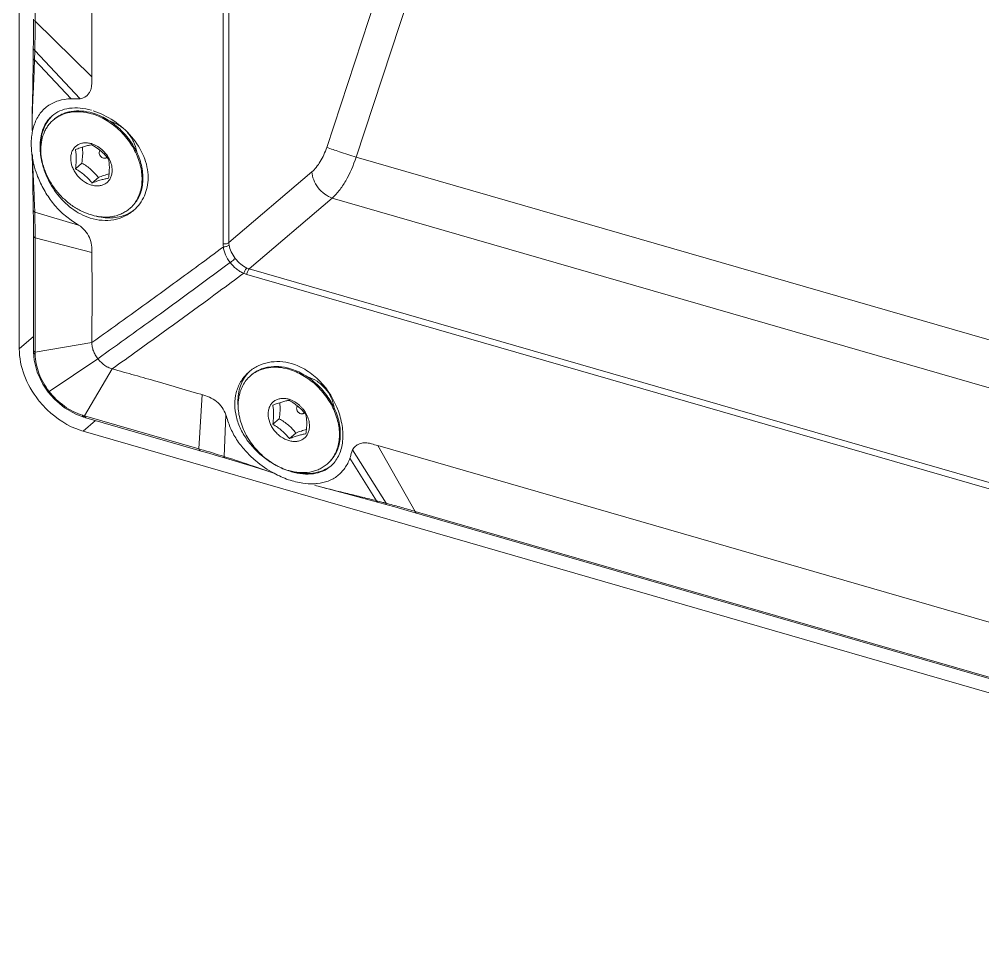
# Model space of a CAD drawing. Header units: millimetres. Extents: x 0 to 4009, y 0 to 2835.
# Drawn here: x 2733 to 2814.8, y 1894.9 to 1974 of the extents above; entities that cross this region are included whole.
import ezdxf

# ---------------------------------------------------------------- set-up
doc = ezdxf.new("R2010")
doc.units = ezdxf.units.MM
doc.layers.get('0').update_dxf_attribs({"lineweight": 13})

msp = doc.modelspace()

# ---------------------------------------------------------------- linework, layer by layer
for p, q in [((2733.001, 2053.836), (2733.001, 1946.038)), ((2750.318, 2035.166), (2750.318, 1954.952)), ((2750.811, 2035.278), (2750.811, 1955.063)), ((2780.577, 2028.342), (2759.115, 1963.148)), ((2761.612, 1962.319), (2783.106, 2027.612)), ((2734.342, 2025.129), (2734.342, 1973.857)), ((2739.154, 1969.141), (2739.154, 2024.872)), ((2739.154, 1969.141), (2734.342, 1973.857)), ((2734.198, 1972.186), (2734.192, 1971.446)), ((2734.192, 1971.446), (2734.186, 1970.737)), ((2734.32, 1971.384), (2734.323, 1971.545)), ((2734.32, 1971.384), (2734.324, 1971.545)), ((2738.178, 1967.285), (2734.32, 1971.384)), ((2734.301, 1970.733), (2734.297, 1970.583)), ((2737.397, 1967.285), (2734.297, 1970.583)), ((2734.089, 1964.958), (2734.095, 1965.257)), ((2734.089, 1964.581), (2734.092, 1965.044)), ((2734.093, 1965.176), (2734.094, 1965.259)), ((2734.11, 1962.571), (2734.156, 1960.386)), ((2737.769, 1961.343), (2738.316, 1961.816)), ((2761.612, 1962.319), (2879.468, 1928.297)), ((2757.861, 1961.077), (2750.811, 1955.063)), ((2734.156, 1960.386), (2734.192, 1957.802)), ((2739.722, 1960.598), (2739.176, 1960.125)), ((2752.54, 1952.834), (2759.59, 1958.848)), ((2879.468, 1924.243), (2759.59, 1958.848)), ((2734.316, 1957.636), (2734.309, 1957.807)), ((2734.316, 1957.636), (2734.31, 1957.806)), ((2738.046, 1956.551), (2734.316, 1957.636)), ((2734.204, 1955.647), (2734.2, 1945.942)), ((2734.205, 1955.644), (2734.204, 1955.647)), ((2734.342, 1955.471), (2734.341, 1955.647)), ((2734.346, 1955.473), (2734.341, 1945.769)), ((2734.346, 1955.473), (2739.177, 1954.213)), ((2750.907, 1953.372), (2750.525, 1953.089)), ((2752.54, 1952.834), (2877.793, 1916.676)), ((2752.321, 1952.37), (2877.573, 1916.213)), ((2733.001, 1946.038), (2734.201, 1947.077)), ((2739.165, 1946.574), (2734.341, 1945.769)), ((2734.342, 1945.769), (2734.343, 1945.711)), ((2734.343, 1945.711), (2734.344, 1945.65)), ((2735.545, 1942.418), (2739.67, 1945.203)), ((2738.55, 1940.345), (2740.894, 1944.345)), ((2748.537, 1942.152), (2748.255, 1937.549)), ((2739.471, 1939.955), (2738.424, 1939.049)), ((2748.255, 1937.549), (2738.55, 1940.345)), ((2738.651, 1940.192), (2748.356, 1937.395)), ((2750.547, 1940.442), (2750.41, 1936.895)), ((2754.536, 1939.638), (2755.082, 1940.111)), ((2738.424, 1939.049), (2891.261, 1894.929)), ((2756.488, 1938.893), (2755.942, 1938.42)), ((2748.388, 1937.506), (2748.252, 1937.545)), ((2748.356, 1937.395), (2748.354, 1937.396)), ((2761.318, 1937.463), (2764.16, 1932.93)), ((2766.638, 1932.238), (2763.458, 1937.821)), ((2864.227, 1908.731), (2763.458, 1937.821)), ((2750.541, 1936.853), (2750.41, 1936.895)), ((2750.541, 1936.852), (2750.41, 1936.895)), ((2750.51, 1936.759), (2752.862, 1936.043)), ((2761.09, 1936.752), (2763.353, 1933.139)), ((2752.862, 1936.043), (2754.647, 1935.484)), ((2754.624, 1935.498), (2752.911, 1936.073)), ((2758.094, 1934.45), (2758.396, 1934.375)), ((2758.396, 1934.375), (2761.146, 1933.644)), ((2761.146, 1933.644), (2763.444, 1933.017)), ((2763.468, 1933.11), (2763.353, 1933.139)), ((2763.445, 1933.017), (2764.256, 1932.792)), ((2764.284, 1932.897), (2764.16, 1932.93)), ((2764.284, 1932.897), (2764.16, 1932.93)), ((2765.939, 1932.315), (2863.05, 1904.282)), ((2766.638, 1932.238), (2862.948, 1904.435))]:
    msp.add_line(p, q)
for points in [[(2734.201, 1974.031), (2734.201, 1973.23), (2734.198, 1972.186)], [(2734.186, 1970.737), (2734.15, 1968.19), (2734.108, 1966.135), (2734.094, 1965.175)], [(2734.192, 1957.802), (2734.198, 1957.119), (2734.201, 1956.184), (2734.2, 1955.643)], [(2734.201, 1945.944), (2734.201, 1945.889), (2734.202, 1945.765)], [(2734.202, 1945.765), (2734.256, 1945.093), (2734.525, 1944.051), (2735.01, 1943.034), (2735.462, 1942.371)], [(2735.462, 1942.371), (2735.983, 1941.777), (2736.855, 1941.039), (2737.819, 1940.488), (2738.474, 1940.245)], [(2738.474, 1940.245), (2738.599, 1940.208), (2738.653, 1940.192)], [(2748.353, 1937.391), (2748.893, 1937.236), (2749.827, 1936.963), (2750.51, 1936.759)], [(2764.256, 1932.792), (2764.895, 1932.613), (2765.939, 1932.315)]]:
    msp.add_lwpolyline(points)
for centre, radius, start, end in [((2612.617, 1974.538), 121.744, 358.20922, 358.39033), ((2657.545, 1973.268), 76.798, 358.39579, 358.59456), ((2737.475, 1963.881), 2.574, 130.90575, 135.58159), ((2737.897, 1963.67), 3.01, 134.31065, 138.30589), ((2737.711, 1963.35), 2.796, 128.87051, 130.89384), ((2740.043, 1962.965), 2.499, 73.89687, 75.00681), ((2739.949, 1963.439), 5.931, 176.10647, 180.23106), ((2738.574, 1961.539), 2.008, 71.76499, 73.89106), ((2739.472, 1963.264), 4.668, 180.0139, 182.96284), ((2741.541, 1963.458), 6.798, 195.92247, 196.64897), ((2740.551, 1960.07), 2.797, 310.89415, 312.91566), ((2740.903, 1960.198), 2.997, 302.67455, 305.42196), ((2675.373, 1955.918), 58.968, 0.28144, 1.6691), ((2740.748, 1962.003), 4.848, 255.32404, 260.51967), ((2632.683, 1955.605), 101.658, 0.02342, 0.33948), ((2236.601, 2648.783), 863.53, 306.333078, 306.507311), ((2752.05, 1954.951), 1.732, 179.99284, 188.53657), ((2752.147, 1955.052), 1.336, 179.54361, 188.44258), ((2258.537, 2618.387), 827.45, 306.007528, 306.482949), ((2262.278, 2613.896), 820.212, 306.169219, 306.332011), ((2752.933, 1954.237), 1.457, 245.88784, 254.37674), ((2244.714, 2638.011), 852.869, 306.327667, 306.504078), ((2752.849, 1954.2), 1.904, 245.8038, 253.89926), ((2333.339, 2515.514), 700.257, 305.468809, 306.004874), ((2748.434, 1945.868), 14.092, 180.88464, 181.13649), ((2754.775, 1941.495), 3.439, 130.91355, 133.63894), ((2754.664, 1941.964), 3.012, 135.11287, 138.30559), ((2754.477, 1941.645), 2.796, 128.87051, 130.89384), ((2756.809, 1941.26), 2.499, 73.89687, 75.00681), ((2756.238, 1941.559), 4.668, 180.0138, 182.9613), ((2755.34, 1939.834), 2.008, 71.76499, 73.89106), ((2744.226, 1959.302), 19.787, 252.7879, 252.97008), ((2740.756, 1947.941), 7.908, 252.89559, 253.80677), ((2740.132, 1944.963), 6.156, 251.56441, 253.8888), ((2698.526, 1774.882), 170.118, 71.35591, 72.19635), ((2758.881, 1943.361), 8.955, 229.55, 241.76035), ((2758.352, 1942.66), 7.409, 235.45651, 240.97617), ((2758.192, 1942.378), 7.085, 240.9986, 243.88632), ((2758.044, 1942.072), 6.745, 243.87241, 250.00629), ((2757.856, 1941.579), 6.218, 250.08211, 251.62726), ((2757.771, 1941.322), 5.947, 251.62129, 253.88726), ((2757.514, 1940.298), 4.847, 255.33468, 260.51439), ((2757.317, 1938.366), 2.797, 310.89415, 312.91566), ((2757.669, 1938.493), 2.997, 302.67486, 305.42216), ((2728.239, 1795.798), 141.759, 75.43318, 75.61046), ((2742.458, 1850.56), 85.181, 75.24025, 75.42587)]:
    msp.add_arc(centre, radius, start, end)
for points, knots in [([(2734.342, 1973.857), (2734.304, 1973.877), (2734.238, 1973.921), (2734.201, 1973.997), (2734.202, 1974.031)], [0, 0, 0, 0, 0.55688, 1, 1, 1, 1]), ([(2734.324, 1971.545), (2734.332, 1971.93), (2734.345, 1972.701), (2734.34, 1973.472), (2734.342, 1973.857)], [0, 0, 0, 0, 0.499927, 1, 1, 1, 1]), ([(2734.32, 1971.384), (2734.285, 1971.403), (2734.226, 1971.446), (2734.193, 1971.516), (2734.194, 1971.548)], [0, 0, 0, 0, 0.557096, 1, 1, 1, 1]), ([(2734.094, 1965.259), (2734.1, 1965.701), (2734.125, 1966.585), (2734.188, 1967.912), (2734.251, 1969.245), (2734.282, 1970.136), (2734.297, 1970.583)], [0, 0, 0, 0, 0.248966, 0.497777, 0.748258, 1, 1, 1, 1]), ([(2734.297, 1970.583), (2734.281, 1970.593), (2734.229, 1970.629), (2734.185, 1970.691), (2734.186, 1970.737)], [0, 0, 0, 0, 0.292866, 1, 1, 1, 1]), ([(2739.153, 1969.141), (2739.153, 1969.035), (2739.159, 1968.823), (2739.163, 1968.51), (2739.126, 1968.206), (2739.032, 1967.928), (2738.885, 1967.686), (2738.622, 1967.426), (2738.357, 1967.316), (2738.177, 1967.285)], [0, 0, 0, 0, 0.136598, 0.272368, 0.403411, 0.528218, 0.648059, 0.765037, 1, 1, 1, 1]), ([(2734.247, 1964.995), (2734.357, 1965.33), (2734.586, 1965.809), (2735.024, 1966.341), (2735.535, 1966.781), (2736.332, 1967.163), (2737.033, 1967.272), (2737.397, 1967.285)], [0, 0, 0, 0, 0.254175, 0.375322, 0.494859, 0.738059, 1, 1, 1, 1]), ([(2737.397, 1967.285), (2737.461, 1967.288), (2737.721, 1967.281), (2737.985, 1967.251), (2738.177, 1967.285)], [0, 0, 0, 0, 0.248843, 1, 1, 1, 1]), ([(2739.133, 1966.299), (2738.817, 1966.39), (2738.195, 1966.515), (2737.28, 1966.508), (2736.456, 1966.29), (2735.988, 1965.999), (2735.789, 1965.827)], [0, 0, 0, 0, 0.280658, 0.537996, 0.774861, 1, 1, 1, 1]), ([(2739.206, 1966.075), (2738.908, 1966.161), (2738.313, 1966.273), (2737.565, 1966.245), (2737.011, 1966.116), (2736.626, 1965.97), (2736.271, 1965.776), (2736.056, 1965.615), (2735.955, 1965.528)], [0, 0, 0, 0, 0.270674, 0.525063, 0.647129, 0.766407, 0.883714, 1, 1, 1, 1]), ([(2735.956, 1965.527), (2736.057, 1965.608), (2736.27, 1965.757), (2736.621, 1965.936), (2736.998, 1966.068), (2737.539, 1966.184), (2738.265, 1966.204), (2738.842, 1966.093), (2739.131, 1966.01)], [0, 0, 0, 0, 0.11616, 0.233513, 0.352928, 0.47515, 0.729682, 1, 1, 1, 1]), ([(2739.131, 1966.01), (2739.549, 1965.889), (2740.162, 1965.62), (2740.908, 1965.128), (2741.442, 1964.686), (2741.929, 1964.186), (2742.361, 1963.637), (2742.73, 1963.05), (2743.028, 1962.436), (2743.249, 1961.808), (2743.389, 1961.177), (2743.444, 1960.556), (2743.415, 1959.958), (2743.299, 1959.392), (2743.1, 1958.872), (2742.821, 1958.409), (2742.584, 1958.142), (2742.455, 1958.022)], [0, 0, 0, 0, 0.128198, 0.195122, 0.263233, 0.33197, 0.400742, 0.468955, 0.536044, 0.601509, 0.664945, 0.726076, 0.784789, 0.841157, 0.895462, 0.94819, 1, 1, 1, 1]), ([(2742.456, 1958.021), (2742.591, 1958.137), (2742.839, 1958.398), (2743.135, 1958.857), (2743.349, 1959.375), (2743.479, 1959.941), (2743.521, 1960.543), (2743.475, 1961.169), (2743.343, 1961.806), (2743.127, 1962.443), (2742.832, 1963.065), (2742.465, 1963.662), (2742.031, 1964.22), (2741.541, 1964.729), (2741.003, 1965.179), (2740.249, 1965.679), (2739.628, 1965.953), (2739.206, 1966.075)], [0, 0, 0, 0, 0.05183, 0.104458, 0.158586, 0.214743, 0.27325, 0.33421, 0.397528, 0.46294, 0.53004, 0.598324, 0.667217, 0.736111, 0.804397, 0.871501, 1, 1, 1, 1]), ([(2743.945, 1960.579), (2743.945, 1961.19), (2743.66, 1962.465), (2742.599, 1964.131), (2741.097, 1965.46), (2739.892, 1966.061), (2739.273, 1966.257)], [0, 0, 0, 0, 0.235476, 0.488882, 0.74984, 1, 1, 1, 1]), ([(2735.636, 1965.683), (2735.493, 1965.537), (2735.235, 1965.202), (2734.962, 1964.613), (2734.799, 1963.944), (2734.765, 1963.472), (2734.765, 1963.229)], [0, 0, 0, 0, 0.229604, 0.470007, 0.726322, 1, 1, 1, 1]), ([(2734.804, 1963.263), (2734.804, 1963.712), (2734.904, 1964.383), (2735.265, 1965.176), (2735.512, 1965.518), (2735.649, 1965.672)], [0, 0, 0, 0, 0.517737, 0.76218, 1, 1, 1, 1]), ([(2736.091, 1959.546), (2735.718, 1960.026), (2735.26, 1960.819), (2734.918, 1961.95), (2734.809, 1962.78), (2734.852, 1963.576), (2735.015, 1964.195), (2735.22, 1964.641), (2735.406, 1964.946), (2735.625, 1965.223), (2735.792, 1965.387), (2735.88, 1965.463)], [0, 0, 0, 0, 0.280864, 0.415451, 0.543982, 0.665862, 0.781397, 0.83725, 0.892091, 0.946227, 1, 1, 1, 1]), ([(2741.857, 1964.745), (2741.773, 1964.818), (2741.434, 1965.081), (2741.041, 1965.278), (2740.736, 1965.366)], [0, 0, 0, 0, 0.259055, 1, 1, 1, 1]), ([(2734.031, 1963.842), (2734.038, 1963.944), (2734.075, 1964.334), (2734.157, 1964.72), (2734.247, 1964.995)], [0, 0, 0, 0, 0.260009, 1, 1, 1, 1]), ([(2742.977, 1962.784), (2742.935, 1963.081), (2742.743, 1963.677), (2742.392, 1964.192), (2742.182, 1964.427)], [0, 0, 0, 0, 0.486921, 1, 1, 1, 1]), ([(2734.074, 1962.581), (2734.065, 1962.651), (2734.033, 1962.928), (2734.018, 1963.208), (2734.017, 1963.416)], [0, 0, 0, 0, 0.254947, 1, 1, 1, 1]), ([(2739.131, 1963.468), (2739.019, 1963.5), (2738.796, 1963.544), (2738.463, 1963.541), (2738.153, 1963.467), (2737.881, 1963.323), (2737.658, 1963.115), (2737.494, 1962.853), (2737.394, 1962.547), (2737.373, 1962.329), (2737.373, 1962.217)], [0, 0, 0, 0, 0.136999, 0.266428, 0.389247, 0.50766, 0.62481, 0.744133, 0.86857, 1, 1, 1, 1]), ([(2740.108, 1962.889), (2739.976, 1963.015), (2739.693, 1963.236), (2739.368, 1963.391), (2739.202, 1963.446)], [0, 0, 0, 0, 0.51137, 1, 1, 1, 1]), ([(2734.744, 1960.252), (2734.658, 1960.442), (2734.351, 1961.191), (2734.15, 1961.984), (2734.074, 1962.581)], [0, 0, 0, 0, 0.257074, 1, 1, 1, 1]), ([(2734.765, 1963.229), (2734.765, 1963.096), (2734.786, 1962.544), (2734.889, 1961.996), (2735.005, 1961.593)], [0, 0, 0, 0, 0.240035, 1, 1, 1, 1]), ([(2739.176, 1963.372), (2739.077, 1963.357), (2738.865, 1963.318), (2738.529, 1963.231), (2738.159, 1963.112), (2737.902, 1963.017), (2737.769, 1962.966)], [0, 0, 0, 0, 0.204428, 0.440769, 0.709115, 1, 1, 1, 1]), ([(2737.769, 1962.966), (2737.792, 1962.849), (2737.83, 1962.6), (2737.842, 1962.349), (2737.842, 1962.217)], [0, 0, 0, 0, 0.477229, 1, 1, 1, 1]), ([(2738.388, 1962.69), (2738.388, 1962.62), (2738.381, 1962.327), (2738.348, 1962.036), (2738.316, 1961.816)], [0, 0, 0, 0, 0.239407, 1, 1, 1, 1]), ([(2738.358, 1963.175), (2738.363, 1963.136), (2738.381, 1962.975), (2738.388, 1962.813), (2738.388, 1962.69)], [0, 0, 0, 0, 0.239252, 1, 1, 1, 1]), ([(2740.173, 1962.62), (2740.1, 1962.693), (2739.947, 1962.835), (2739.621, 1963.096), (2739.356, 1963.266), (2739.176, 1963.372)], [0, 0, 0, 0, 0.247812, 0.4982, 1, 1, 1, 1]), ([(2739.794, 1962.69), (2739.794, 1962.728), (2739.804, 1962.785), (2739.838, 1962.85), (2739.861, 1962.878), (2739.873, 1962.89)], [0, 0, 0, 0, 0.51828, 0.762133, 1, 1, 1, 1]), ([(2740.146, 1962.237), (2740.098, 1962.251), (2740.004, 1962.298), (2739.892, 1962.407), (2739.815, 1962.541), (2739.794, 1962.642), (2739.794, 1962.69)], [0, 0, 0, 0, 0.246106, 0.505616, 0.761983, 1, 1, 1, 1]), ([(2740.638, 1962.18), (2740.605, 1962.245), (2740.458, 1962.503), (2740.269, 1962.735), (2740.108, 1962.889)], [0, 0, 0, 0, 0.24806, 1, 1, 1, 1]), ([(2740.582, 1962.154), (2740.551, 1962.195), (2740.421, 1962.356), (2740.283, 1962.51), (2740.173, 1962.62)], [0, 0, 0, 0, 0.246665, 1, 1, 1, 1]), ([(2759.115, 1963.148), (2758.977, 1962.729), (2758.715, 1962.137), (2758.252, 1961.465), (2757.994, 1961.191), (2757.861, 1961.077)], [0, 0, 0, 0, 0.540908, 0.784966, 1, 1, 1, 1]), ([(2759.115, 1963.148), (2759.475, 1963.024), (2760.307, 1962.747), (2761.14, 1962.472), (2761.612, 1962.319)], [0, 0, 0, 0, 0.434347, 1, 1, 1, 1]), ([(2734.31, 1957.806), (2734.286, 1958.582), (2734.224, 1960.144), (2734.139, 1961.706), (2734.114, 1962.492)], [0, 0, 0, 0, 0.496726, 1, 1, 1, 1]), ([(2737.373, 1962.217), (2737.373, 1961.976), (2737.45, 1961.604), (2737.662, 1961.148), (2737.881, 1960.819), (2738.147, 1960.524), (2738.543, 1960.197), (2738.891, 1960.021), (2739.131, 1959.952)], [0, 0, 0, 0, 0.237649, 0.364578, 0.494405, 0.625031, 0.754273, 1, 1, 1, 1]), ([(2737.842, 1962.217), (2737.842, 1962.147), (2737.835, 1961.854), (2737.802, 1961.563), (2737.769, 1961.343)], [0, 0, 0, 0, 0.239411, 1, 1, 1, 1]), ([(2739.722, 1960.598), (2739.628, 1960.717), (2739.43, 1960.953), (2739.095, 1961.278), (2738.72, 1961.567), (2738.452, 1961.735), (2738.316, 1961.816)], [0, 0, 0, 0, 0.243221, 0.492743, 0.746206, 1, 1, 1, 1]), ([(2740.446, 1962.319), (2740.431, 1962.298), (2740.392, 1962.261), (2740.318, 1962.228), (2740.233, 1962.219), (2740.175, 1962.229), (2740.146, 1962.237)], [0, 0, 0, 0, 0.235089, 0.474254, 0.727492, 1, 1, 1, 1]), ([(2740.654, 1961.405), (2740.654, 1961.537), (2740.642, 1961.788), (2740.605, 1962.037), (2740.582, 1962.154)], [0, 0, 0, 0, 0.52277, 1, 1, 1, 1]), ([(2740.889, 1961.202), (2740.889, 1961.366), (2740.841, 1961.706), (2740.718, 1962.024), (2740.638, 1962.18)], [0, 0, 0, 0, 0.484404, 1, 1, 1, 1]), ([(2761.612, 1962.319), (2761.39, 1961.62), (2760.969, 1960.632), (2760.222, 1959.503), (2759.806, 1959.041), (2759.59, 1958.848)], [0, 0, 0, 0, 0.542438, 0.786152, 1, 1, 1, 1]), ([(2735.029, 1961.51), (2735.087, 1961.315), (2735.36, 1960.532), (2735.769, 1959.797), (2736.142, 1959.296)], [0, 0, 0, 0, 0.246118, 1, 1, 1, 1]), ([(2737.769, 1961.343), (2737.906, 1961.262), (2738.174, 1961.094), (2738.549, 1960.805), (2738.884, 1960.48), (2739.082, 1960.244), (2739.176, 1960.125)], [0, 0, 0, 0, 0.253794, 0.507257, 0.756779, 1, 1, 1, 1]), ([(2739.131, 1959.952), (2739.243, 1959.92), (2739.466, 1959.876), (2739.8, 1959.879), (2740.109, 1959.953), (2740.381, 1960.097), (2740.604, 1960.304), (2740.768, 1960.567), (2740.868, 1960.873), (2740.889, 1961.091), (2740.889, 1961.202)], [0, 0, 0, 0, 0.136999, 0.266428, 0.389247, 0.50766, 0.62481, 0.744133, 0.86857, 1, 1, 1, 1]), ([(2740.582, 1960.531), (2740.593, 1960.606), (2740.632, 1960.896), (2740.654, 1961.188), (2740.654, 1961.405)], [0, 0, 0, 0, 0.258897, 1, 1, 1, 1]), ([(2759.59, 1958.848), (2759.36, 1958.924), (2758.911, 1959.167), (2758.366, 1959.704), (2757.984, 1960.357), (2757.869, 1960.844), (2757.861, 1961.077)], [0, 0, 0, 0, 0.245051, 0.506087, 0.76378, 1, 1, 1, 1]), ([(2738.046, 1956.551), (2737.702, 1956.773), (2737.187, 1957.113), (2736.552, 1957.645), (2736.114, 1958.1), (2735.714, 1958.597), (2735.229, 1959.3), (2734.92, 1959.864), (2734.744, 1960.252)], [0, 0, 0, 0, 0.243675, 0.366779, 0.491914, 0.61877, 0.746339, 1, 1, 1, 1]), ([(2739.176, 1960.125), (2739.309, 1960.175), (2739.565, 1960.27), (2739.935, 1960.39), (2740.271, 1960.476), (2740.483, 1960.516), (2740.582, 1960.531)], [0, 0, 0, 0, 0.290885, 0.559231, 0.795572, 1, 1, 1, 1]), ([(2740.629, 1960.9), (2740.483, 1960.861), (2740.178, 1960.767), (2739.879, 1960.658), (2739.722, 1960.598)], [0, 0, 0, 0, 0.473383, 1, 1, 1, 1]), ([(2742.728, 1957.814), (2742.919, 1957.979), (2743.268, 1958.356), (2743.655, 1959.027), (2743.893, 1959.78), (2743.945, 1960.31), (2743.945, 1960.579)], [0, 0, 0, 0, 0.24395, 0.490034, 0.74135, 1, 1, 1, 1]), ([(2739.131, 1957.41), (2738.843, 1957.493), (2738.27, 1957.717), (2737.604, 1958.114), (2737.1, 1958.498), (2736.617, 1958.927), (2736.29, 1959.29), (2736.091, 1959.546)], [0, 0, 0, 0, 0.238382, 0.486774, 0.61384, 0.74211, 1, 1, 1, 1]), ([(2736.142, 1959.296), (2736.513, 1958.797), (2737.369, 1957.915), (2738.46, 1957.33), (2739.023, 1957.153)], [0, 0, 0, 0, 0.513031, 1, 1, 1, 1]), ([(2734.316, 1957.636), (2734.282, 1957.655), (2734.224, 1957.699), (2734.193, 1957.77), (2734.192, 1957.802)], [0, 0, 0, 0, 0.546824, 1, 1, 1, 1]), ([(2739.023, 1957.153), (2739.352, 1957.049), (2740.021, 1956.916), (2741.024, 1956.965), (2741.953, 1957.259), (2742.491, 1957.609), (2742.728, 1957.814)], [0, 0, 0, 0, 0.263477, 0.516139, 0.760507, 1, 1, 1, 1]), ([(2742.382, 1957.956), (2742.281, 1957.869), (2742.066, 1957.709), (2741.711, 1957.514), (2741.325, 1957.369), (2740.772, 1957.24), (2740.024, 1957.212), (2739.429, 1957.324), (2739.131, 1957.41)], [0, 0, 0, 0, 0.116286, 0.233593, 0.352869, 0.474934, 0.729324, 1, 1, 1, 1]), ([(2742.521, 1957.675), (2742.344, 1957.561), (2741.958, 1957.368), (2741.098, 1957.133), (2740.403, 1957.146), (2739.949, 1957.221)], [0, 0, 0, 0, 0.237254, 0.481438, 1, 1, 1, 1]), ([(2738.046, 1956.551), (2738.244, 1956.424), (2738.601, 1956.105), (2738.989, 1955.515), (2739.159, 1954.856), (2739.173, 1954.421), (2739.173, 1954.211)], [0, 0, 0, 0, 0.259773, 0.520991, 0.767396, 1, 1, 1, 1]), ([(2734.346, 1955.473), (2734.307, 1955.493), (2734.242, 1955.536), (2734.205, 1955.61), (2734.204, 1955.644)], [0, 0, 0, 0, 0.565856, 1, 1, 1, 1]), ([(2750.318, 1954.952), (2750.411, 1954.945), (2750.549, 1954.953), (2750.713, 1955.004), (2750.783, 1955.041), (2750.811, 1955.063)], [0, 0, 0, 0, 0.54462, 0.793634, 1, 1, 1, 1]), ([(2750.337, 1954.694), (2750.43, 1954.698), (2750.603, 1954.728), (2750.764, 1954.804), (2750.825, 1954.856)], [0, 0, 0, 0, 0.539164, 1, 1, 1, 1]), ([(2750.337, 1954.694), (2750.348, 1954.58), (2750.394, 1954.349), (2750.558, 1953.892), (2750.753, 1953.57), (2750.907, 1953.372)], [0, 0, 0, 0, 0.235791, 0.482476, 1, 1, 1, 1]), ([(2751.351, 1953.722), (2751.217, 1953.894), (2750.991, 1954.252), (2750.855, 1954.656), (2750.825, 1954.856)], [0, 0, 0, 0, 0.518893, 1, 1, 1, 1]), ([(2739.165, 1946.574), (2739.167, 1947.209), (2739.179, 1948.48), (2739.19, 1951.026), (2739.173, 1952.937), (2739.177, 1954.213)], [0, 0, 0, 0, 0.249381, 0.499104, 1, 1, 1, 1]), ([(2750.907, 1953.372), (2750.945, 1953.4), (2751.095, 1953.514), (2751.243, 1953.63), (2751.351, 1953.722)], [0, 0, 0, 0, 0.252171, 1, 1, 1, 1]), ([(2752.337, 1952.907), (2752.147, 1952.992), (2751.783, 1953.233), (2751.486, 1953.548), (2751.351, 1953.722)], [0, 0, 0, 0, 0.486394, 1, 1, 1, 1]), ([(2750.907, 1953.372), (2751.063, 1953.171), (2751.331, 1952.898), (2751.74, 1952.615), (2751.958, 1952.506), (2752.069, 1952.463)], [0, 0, 0, 0, 0.512074, 0.76057, 1, 1, 1, 1]), ([(2752.069, 1952.463), (2752.097, 1952.553), (2752.17, 1952.712), (2752.276, 1952.855), (2752.337, 1952.907)], [0, 0, 0, 0, 0.539822, 1, 1, 1, 1]), ([(2752.54, 1952.834), (2752.514, 1952.809), (2752.465, 1952.746), (2752.38, 1952.595), (2752.338, 1952.462), (2752.321, 1952.37)], [0, 0, 0, 0, 0.207267, 0.458147, 1, 1, 1, 1]), ([(2746.344, 1951.757), (2745.728, 1951.307), (2743.343, 1949.568), (2740.947, 1947.843), (2739.163, 1946.574)], [0, 0, 0, 0, 0.258366, 1, 1, 1, 1]), ([(2740.894, 1944.343), (2741.621, 1944.86), (2744.655, 1947.029), (2747.67, 1949.223), (2749.955, 1950.904)], [0, 0, 0, 0, 0.239344, 1, 1, 1, 1]), ([(2739.67, 1945.203), (2739.591, 1945.306), (2739.449, 1945.52), (2739.286, 1945.864), (2739.186, 1946.218), (2739.166, 1946.457), (2739.163, 1946.573)], [0, 0, 0, 0, 0.261644, 0.518205, 0.764656, 1, 1, 1, 1]), ([(2733.001, 1946.038), (2733.001, 1945.287), (2733.324, 1943.723), (2734.115, 1942.351), (2734.613, 1941.714)], [0, 0, 0, 0, 0.481433, 1, 1, 1, 1]), ([(2734.231, 1945.855), (2734.226, 1945.862), (2734.209, 1945.888), (2734.2, 1945.919), (2734.2, 1945.942)], [0, 0, 0, 0, 0.269564, 1, 1, 1, 1]), ([(2734.345, 1945.588), (2734.306, 1945.608), (2734.24, 1945.653), (2734.202, 1945.73), (2734.202, 1945.765)], [0, 0, 0, 0, 0.554883, 1, 1, 1, 1]), ([(2734.341, 1945.768), (2734.33, 1945.774), (2734.289, 1945.797), (2734.251, 1945.828), (2734.231, 1945.855)], [0, 0, 0, 0, 0.277855, 1, 1, 1, 1]), ([(2735.545, 1942.417), (2735.181, 1942.886), (2734.602, 1943.893), (2734.355, 1945.037), (2734.345, 1945.588)], [0, 0, 0, 0, 0.518131, 1, 1, 1, 1]), ([(2739.67, 1945.203), (2739.724, 1945.135), (2739.949, 1944.874), (2740.223, 1944.654), (2740.448, 1944.529)], [0, 0, 0, 0, 0.253406, 1, 1, 1, 1]), ([(2756.121, 1944.789), (2755.8, 1944.882), (2755.148, 1944.995), (2754.175, 1944.932), (2753.276, 1944.636), (2752.753, 1944.294), (2752.523, 1944.094)], [0, 0, 0, 0, 0.262823, 0.515481, 0.760085, 1, 1, 1, 1]), ([(2755.972, 1944.37), (2755.674, 1944.456), (2755.079, 1944.568), (2754.331, 1944.54), (2753.777, 1944.411), (2753.392, 1944.266), (2753.037, 1944.071), (2752.822, 1943.911), (2752.721, 1943.824)], [0, 0, 0, 0, 0.270674, 0.525063, 0.647129, 0.766407, 0.883714, 1, 1, 1, 1]), ([(2759.462, 1936.082), (2759.595, 1936.197), (2759.841, 1936.459), (2760.235, 1937.097), (2760.511, 1938.086), (2760.491, 1939.401), (2760.03, 1941.265), (2758.969, 1943), (2757.452, 1944.253), (2756.569, 1944.659), (2756.121, 1944.789)], [0, 0, 0, 0, 0.04866, 0.09875, 0.206495, 0.327279, 0.459226, 0.735136, 0.870734, 1, 1, 1, 1]), ([(2740.448, 1944.529), (2740.484, 1944.51), (2740.627, 1944.436), (2740.778, 1944.378), (2740.892, 1944.342)], [0, 0, 0, 0, 0.254955, 1, 1, 1, 1]), ([(2748.537, 1942.152), (2747.26, 1942.516), (2745.353, 1943.082), (2742.804, 1943.808), (2741.53, 1944.164), (2740.894, 1944.345)], [0, 0, 0, 0, 0.500791, 0.750548, 1, 1, 1, 1]), ([(2752.402, 1943.984), (2752.169, 1943.763), (2751.761, 1943.245), (2751.384, 1942.319), (2751.264, 1941.293), (2751.406, 1940.225), (2751.797, 1939.171), (2752.616, 1937.84), (2753.496, 1937.008), (2754.151, 1936.557)], [0, 0, 0, 0, 0.11087, 0.223783, 0.340798, 0.463348, 0.591929, 0.725818, 1, 1, 1, 1]), ([(2751.57, 1941.558), (2751.57, 1942.007), (2751.67, 1942.678), (2752.031, 1943.471), (2752.278, 1943.814), (2752.415, 1943.968)], [0, 0, 0, 0, 0.517737, 0.76218, 1, 1, 1, 1]), ([(2755.897, 1935.705), (2755.474, 1935.827), (2754.854, 1936.101), (2754.1, 1936.601), (2753.562, 1937.051), (2753.072, 1937.56), (2752.638, 1938.118), (2752.271, 1938.715), (2751.976, 1939.337), (2751.76, 1939.974), (2751.628, 1940.611), (2751.582, 1941.237), (2751.624, 1941.839), (2751.754, 1942.405), (2751.968, 1942.923), (2752.264, 1943.382), (2752.512, 1943.643), (2752.647, 1943.759)], [0, 0, 0, 0, 0.128499, 0.195602, 0.263889, 0.332782, 0.401676, 0.46996, 0.537062, 0.602473, 0.665792, 0.726752, 0.785258, 0.841415, 0.895542, 0.94817, 1, 1, 1, 1]), ([(2752.722, 1943.822), (2752.823, 1943.903), (2753.037, 1944.052), (2753.387, 1944.231), (2753.765, 1944.364), (2754.305, 1944.48), (2755.031, 1944.499), (2755.608, 1944.389), (2755.897, 1944.305)], [0, 0, 0, 0, 0.11616, 0.233513, 0.352928, 0.47515, 0.729682, 1, 1, 1, 1]), ([(2755.897, 1944.305), (2756.315, 1944.185), (2756.928, 1943.915), (2757.674, 1943.424), (2758.208, 1942.982), (2758.695, 1942.482), (2759.128, 1941.933), (2759.496, 1941.345), (2759.794, 1940.732), (2760.015, 1940.103), (2760.155, 1939.473), (2760.211, 1938.852), (2760.181, 1938.253), (2760.065, 1937.688), (2759.866, 1937.168), (2759.587, 1936.704), (2759.35, 1936.437), (2759.221, 1936.318)], [0, 0, 0, 0, 0.128198, 0.195122, 0.263233, 0.33197, 0.400742, 0.468955, 0.536044, 0.601509, 0.664945, 0.726076, 0.784789, 0.841157, 0.895462, 0.94819, 1, 1, 1, 1]), ([(2759.223, 1936.317), (2759.357, 1936.433), (2759.605, 1936.693), (2759.901, 1937.152), (2760.115, 1937.67), (2760.245, 1938.236), (2760.287, 1938.838), (2760.241, 1939.464), (2760.109, 1940.102), (2759.893, 1940.738), (2759.598, 1941.361), (2759.231, 1941.957), (2758.797, 1942.516), (2758.307, 1943.024), (2757.769, 1943.474), (2757.015, 1943.974), (2756.395, 1944.248), (2755.972, 1944.37)], [0, 0, 0, 0, 0.05183, 0.104458, 0.158586, 0.214743, 0.27325, 0.33421, 0.397528, 0.46294, 0.53004, 0.598324, 0.667217, 0.736111, 0.804397, 0.871501, 1, 1, 1, 1]), ([(2759.744, 1941.08), (2759.66, 1941.666), (2759.225, 1942.524), (2758.33, 1943.316), (2757.781, 1943.581), (2757.502, 1943.661)], [0, 0, 0, 0, 0.497684, 0.755531, 1, 1, 1, 1]), ([(2735.462, 1942.371), (2735.464, 1942.369), (2735.475, 1942.375), (2735.489, 1942.381), (2735.515, 1942.398), (2735.534, 1942.41), (2735.544, 1942.417)], [0, 0, 0, 0, 0.081621, 0.284387, 0.596002, 1, 1, 1, 1]), ([(2738.37, 1940.401), (2737.825, 1940.569), (2736.765, 1941.116), (2735.912, 1941.943), (2735.545, 1942.417)], [0, 0, 0, 0, 0.487203, 1, 1, 1, 1]), ([(2750.547, 1940.442), (2750.477, 1940.662), (2750.257, 1941.085), (2749.778, 1941.607), (2749.172, 1941.95), (2748.744, 1942.088), (2748.533, 1942.148)], [0, 0, 0, 0, 0.251566, 0.511055, 0.761396, 1, 1, 1, 1]), ([(2734.613, 1941.714), (2734.849, 1941.413), (2735.84, 1940.31), (2737.142, 1939.47), (2738.186, 1939.123)], [0, 0, 0, 0, 0.258358, 1, 1, 1, 1]), ([(2755.897, 1941.763), (2755.785, 1941.795), (2755.562, 1941.839), (2755.229, 1941.836), (2754.92, 1941.762), (2754.647, 1941.619), (2754.424, 1941.411), (2754.26, 1941.148), (2754.16, 1940.843), (2754.139, 1940.624), (2754.139, 1940.513)], [0, 0, 0, 0, 0.136999, 0.266428, 0.389247, 0.50766, 0.62481, 0.744133, 0.86857, 1, 1, 1, 1]), ([(2755.942, 1941.668), (2755.843, 1941.653), (2755.631, 1941.614), (2755.295, 1941.527), (2754.925, 1941.407), (2754.668, 1941.313), (2754.536, 1941.262)], [0, 0, 0, 0, 0.204428, 0.440769, 0.709115, 1, 1, 1, 1]), ([(2755.124, 1941.47), (2755.129, 1941.432), (2755.147, 1941.271), (2755.154, 1941.109), (2755.154, 1940.986)], [0, 0, 0, 0, 0.239252, 1, 1, 1, 1]), ([(2757.348, 1940.45), (2757.255, 1940.569), (2757.056, 1940.805), (2756.721, 1941.13), (2756.347, 1941.419), (2756.078, 1941.588), (2755.942, 1941.668)], [0, 0, 0, 0, 0.243221, 0.492743, 0.746206, 1, 1, 1, 1]), ([(2757.404, 1940.475), (2757.329, 1940.623), (2757.193, 1940.834), (2756.976, 1941.087), (2756.739, 1941.317), (2756.411, 1941.557), (2756.117, 1941.692), (2755.968, 1941.741)], [0, 0, 0, 0, 0.253603, 0.381676, 0.509374, 0.760021, 1, 1, 1, 1]), ([(2754.139, 1940.513), (2754.139, 1940.271), (2754.216, 1939.899), (2754.428, 1939.443), (2754.647, 1939.115), (2754.913, 1938.82), (2755.309, 1938.492), (2755.657, 1938.317), (2755.897, 1938.247)], [0, 0, 0, 0, 0.237649, 0.364578, 0.494405, 0.625031, 0.754273, 1, 1, 1, 1]), ([(2754.536, 1941.262), (2754.558, 1941.144), (2754.596, 1940.895), (2754.608, 1940.644), (2754.608, 1940.513)], [0, 0, 0, 0, 0.477229, 1, 1, 1, 1]), ([(2754.608, 1940.513), (2754.608, 1940.443), (2754.601, 1940.15), (2754.568, 1939.858), (2754.536, 1939.638)], [0, 0, 0, 0, 0.239411, 1, 1, 1, 1]), ([(2755.154, 1940.986), (2755.154, 1940.916), (2755.147, 1940.623), (2755.114, 1940.331), (2755.082, 1940.111)], [0, 0, 0, 0, 0.239407, 1, 1, 1, 1]), ([(2756.56, 1940.986), (2756.56, 1941.024), (2756.57, 1941.081), (2756.604, 1941.146), (2756.627, 1941.173), (2756.64, 1941.185)], [0, 0, 0, 0, 0.51828, 0.762133, 1, 1, 1, 1]), ([(2756.912, 1940.533), (2756.864, 1940.546), (2756.771, 1940.594), (2756.658, 1940.702), (2756.581, 1940.837), (2756.56, 1940.937), (2756.56, 1940.986)], [0, 0, 0, 0, 0.246106, 0.505616, 0.761983, 1, 1, 1, 1]), ([(2757.212, 1940.615), (2757.197, 1940.594), (2757.158, 1940.557), (2757.084, 1940.523), (2756.999, 1940.514), (2756.941, 1940.524), (2756.912, 1940.533)], [0, 0, 0, 0, 0.235089, 0.474254, 0.727492, 1, 1, 1, 1]), ([(2757.655, 1939.498), (2757.655, 1939.662), (2757.608, 1940.001), (2757.484, 1940.32), (2757.404, 1940.475)], [0, 0, 0, 0, 0.484404, 1, 1, 1, 1]), ([(2738.37, 1940.401), (2738.374, 1940.382), (2738.389, 1940.322), (2738.431, 1940.257), (2738.474, 1940.245)], [0, 0, 0, 0, 0.301628, 1, 1, 1, 1]), ([(2738.549, 1940.345), (2738.552, 1940.333), (2738.561, 1940.292), (2738.578, 1940.252), (2738.597, 1940.229)], [0, 0, 0, 0, 0.285275, 1, 1, 1, 1]), ([(2738.597, 1940.229), (2738.601, 1940.224), (2738.616, 1940.208), (2738.636, 1940.196), (2738.651, 1940.192)], [0, 0, 0, 0, 0.26903, 1, 1, 1, 1]), ([(2753.071, 1936.547), (2752.763, 1936.81), (2752.326, 1937.237), (2751.807, 1937.856), (2751.459, 1938.341), (2751.159, 1938.846), (2750.84, 1939.542), (2750.662, 1940.083), (2750.547, 1940.442)], [0, 0, 0, 0, 0.258396, 0.386927, 0.513826, 0.638173, 0.759837, 1, 1, 1, 1]), ([(2756.488, 1938.893), (2756.394, 1939.013), (2756.196, 1939.248), (2755.861, 1939.573), (2755.486, 1939.862), (2755.218, 1940.031), (2755.082, 1940.111)], [0, 0, 0, 0, 0.243221, 0.492743, 0.746206, 1, 1, 1, 1]), ([(2757.421, 1939.701), (2757.421, 1939.832), (2757.409, 1940.084), (2757.371, 1940.332), (2757.348, 1940.45)], [0, 0, 0, 0, 0.52277, 1, 1, 1, 1]), ([(2757.348, 1938.826), (2757.359, 1938.901), (2757.398, 1939.191), (2757.421, 1939.484), (2757.421, 1939.701)], [0, 0, 0, 0, 0.258897, 1, 1, 1, 1]), ([(2754.536, 1939.638), (2754.672, 1939.558), (2754.94, 1939.389), (2755.315, 1939.1), (2755.65, 1938.775), (2755.848, 1938.54), (2755.942, 1938.42)], [0, 0, 0, 0, 0.253794, 0.507257, 0.756779, 1, 1, 1, 1]), ([(2755.897, 1938.247), (2756.009, 1938.215), (2756.233, 1938.171), (2756.566, 1938.174), (2756.875, 1938.248), (2757.147, 1938.392), (2757.37, 1938.6), (2757.535, 1938.862), (2757.634, 1939.168), (2757.655, 1939.386), (2757.655, 1939.498)], [0, 0, 0, 0, 0.136999, 0.266428, 0.389247, 0.50766, 0.62481, 0.744133, 0.86857, 1, 1, 1, 1]), ([(2757.395, 1939.195), (2757.249, 1939.157), (2756.944, 1939.063), (2756.645, 1938.953), (2756.488, 1938.893)], [0, 0, 0, 0, 0.473383, 1, 1, 1, 1]), ([(2755.942, 1938.42), (2756.075, 1938.471), (2756.331, 1938.565), (2756.701, 1938.685), (2757.037, 1938.772), (2757.249, 1938.811), (2757.348, 1938.826)], [0, 0, 0, 0, 0.290885, 0.559231, 0.795572, 1, 1, 1, 1]), ([(2762.739, 1938.024), (2762.594, 1938.053), (2762.305, 1938.078), (2761.891, 1937.995), (2761.543, 1937.786), (2761.38, 1937.577), (2761.318, 1937.463)], [0, 0, 0, 0, 0.271751, 0.524279, 0.763352, 1, 1, 1, 1]), ([(2763.458, 1937.82), (2763.277, 1937.871), (2763.042, 1937.953), (2762.799, 1938.012), (2762.739, 1938.024)], [0, 0, 0, 0, 0.75317, 1, 1, 1, 1]), ([(2748.354, 1937.396), (2748.342, 1937.399), (2748.286, 1937.432), (2748.264, 1937.5), (2748.255, 1937.549)], [0, 0, 0, 0, 0.203492, 1, 1, 1, 1]), ([(2761.318, 1937.463), (2761.289, 1937.409), (2761.193, 1937.177), (2761.155, 1936.928), (2761.09, 1936.752)], [0, 0, 0, 0, 0.247264, 1, 1, 1, 1]), ([(2750.41, 1936.895), (2750.414, 1936.878), (2750.431, 1936.825), (2750.471, 1936.77), (2750.51, 1936.759)], [0, 0, 0, 0, 0.296442, 1, 1, 1, 1]), ([(2761.09, 1936.752), (2760.981, 1936.456), (2760.697, 1935.902), (2760.167, 1935.335), (2759.665, 1935), (2759.1, 1934.739), (2758.633, 1934.635), (2758.315, 1934.602)], [0, 0, 0, 0, 0.255124, 0.49769, 0.618553, 0.74162, 1, 1, 1, 1]), ([(2759.148, 1936.252), (2759.047, 1936.165), (2758.832, 1936.004), (2758.477, 1935.81), (2758.092, 1935.664), (2757.538, 1935.535), (2756.79, 1935.507), (2756.195, 1935.619), (2755.897, 1935.705)], [0, 0, 0, 0, 0.116286, 0.233593, 0.352869, 0.474934, 0.729324, 1, 1, 1, 1]), ([(2756.121, 1935.609), (2756.436, 1935.518), (2757.058, 1935.394), (2757.972, 1935.401), (2758.795, 1935.618), (2759.263, 1935.909), (2759.462, 1936.082)], [0, 0, 0, 0, 0.280587, 0.537994, 0.774798, 1, 1, 1, 1]), ([(2759.287, 1935.97), (2759.11, 1935.857), (2758.724, 1935.663), (2757.864, 1935.429), (2757.169, 1935.441), (2756.715, 1935.517)], [0, 0, 0, 0, 0.237251, 0.481434, 1, 1, 1, 1]), ([(2757.088, 1934.633), (2756.675, 1934.692), (2755.832, 1934.908), (2755.038, 1935.261), (2754.644, 1935.472)], [0, 0, 0, 0, 0.482522, 1, 1, 1, 1]), ([(2758.315, 1934.602), (2758.218, 1934.591), (2757.809, 1934.562), (2757.396, 1934.588), (2757.088, 1934.633)], [0, 0, 0, 0, 0.240238, 1, 1, 1, 1]), ([(2763.353, 1933.139), (2762.946, 1933.243), (2762.134, 1933.449), (2760.511, 1933.843), (2759.296, 1934.135), (2758.493, 1934.349)], [0, 0, 0, 0, 0.251452, 0.501935, 1, 1, 1, 1]), ([(2763.353, 1933.139), (2763.357, 1933.124), (2763.373, 1933.076), (2763.409, 1933.027), (2763.444, 1933.017)], [0, 0, 0, 0, 0.299952, 1, 1, 1, 1]), ([(2764.16, 1932.93), (2764.163, 1932.913), (2764.179, 1932.859), (2764.218, 1932.803), (2764.256, 1932.792)], [0, 0, 0, 0, 0.30389, 1, 1, 1, 1]), ([(2766.638, 1932.238), (2766.246, 1932.349), (2765.465, 1932.579), (2764.678, 1932.793), (2764.284, 1932.897)], [0, 0, 0, 0, 0.500155, 1, 1, 1, 1]), ([(2766.74, 1932.085), (2766.727, 1932.088), (2766.695, 1932.106), (2766.658, 1932.161), (2766.644, 1932.21), (2766.638, 1932.238)], [0, 0, 0, 0, 0.206184, 0.565334, 1, 1, 1, 1])]:
    msp.add_open_spline(points, degree=3, knots=knots)
msp.add_open_spline([(2750.41, 1936.895), (2749.74, 1937.11), (2749.065, 1937.31), (2748.388, 1937.506)], degree=3)

doc.saveas('drawing.dxf')
